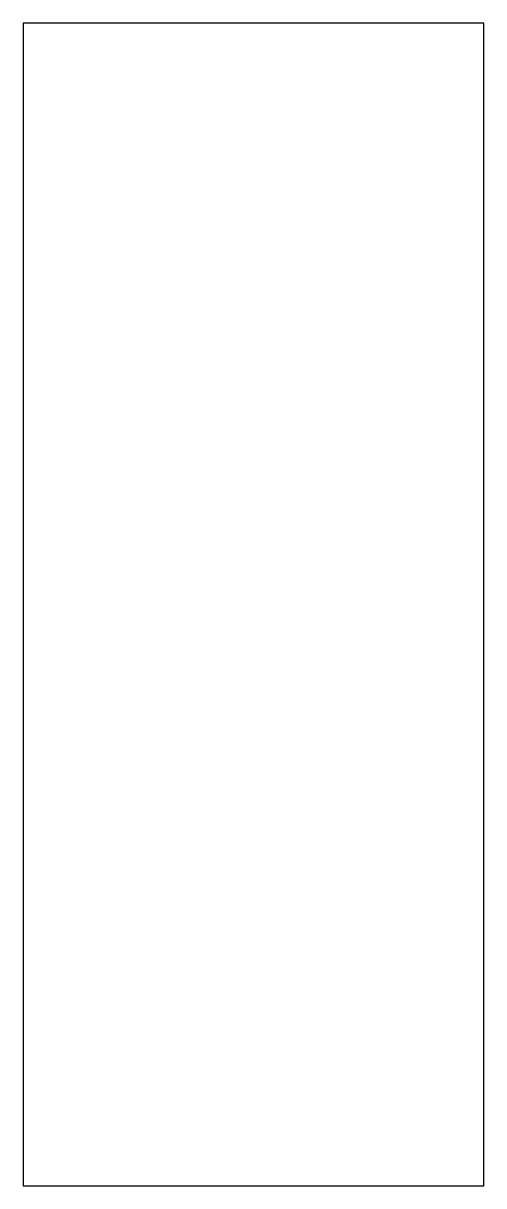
# Model space of a CAD drawing. Header units: millimetres. Extents: x -33.5 to -3, y 13 to 90.
import ezdxf

# ---------------------------------------------------------------- set-up
doc = ezdxf.new("R2010")
doc.units = ezdxf.units.MM
doc.layers.get('0').update_dxf_attribs({"linetype": 'CONTINUOUS'})

msp = doc.modelspace()

# ---------------------------------------------------------------- linework, layer by layer
msp.add_lwpolyline([(-3, 90), (-33.5, 90), (-33.5, 13), (-3, 13)], close=True)

doc.saveas('drawing.dxf')
